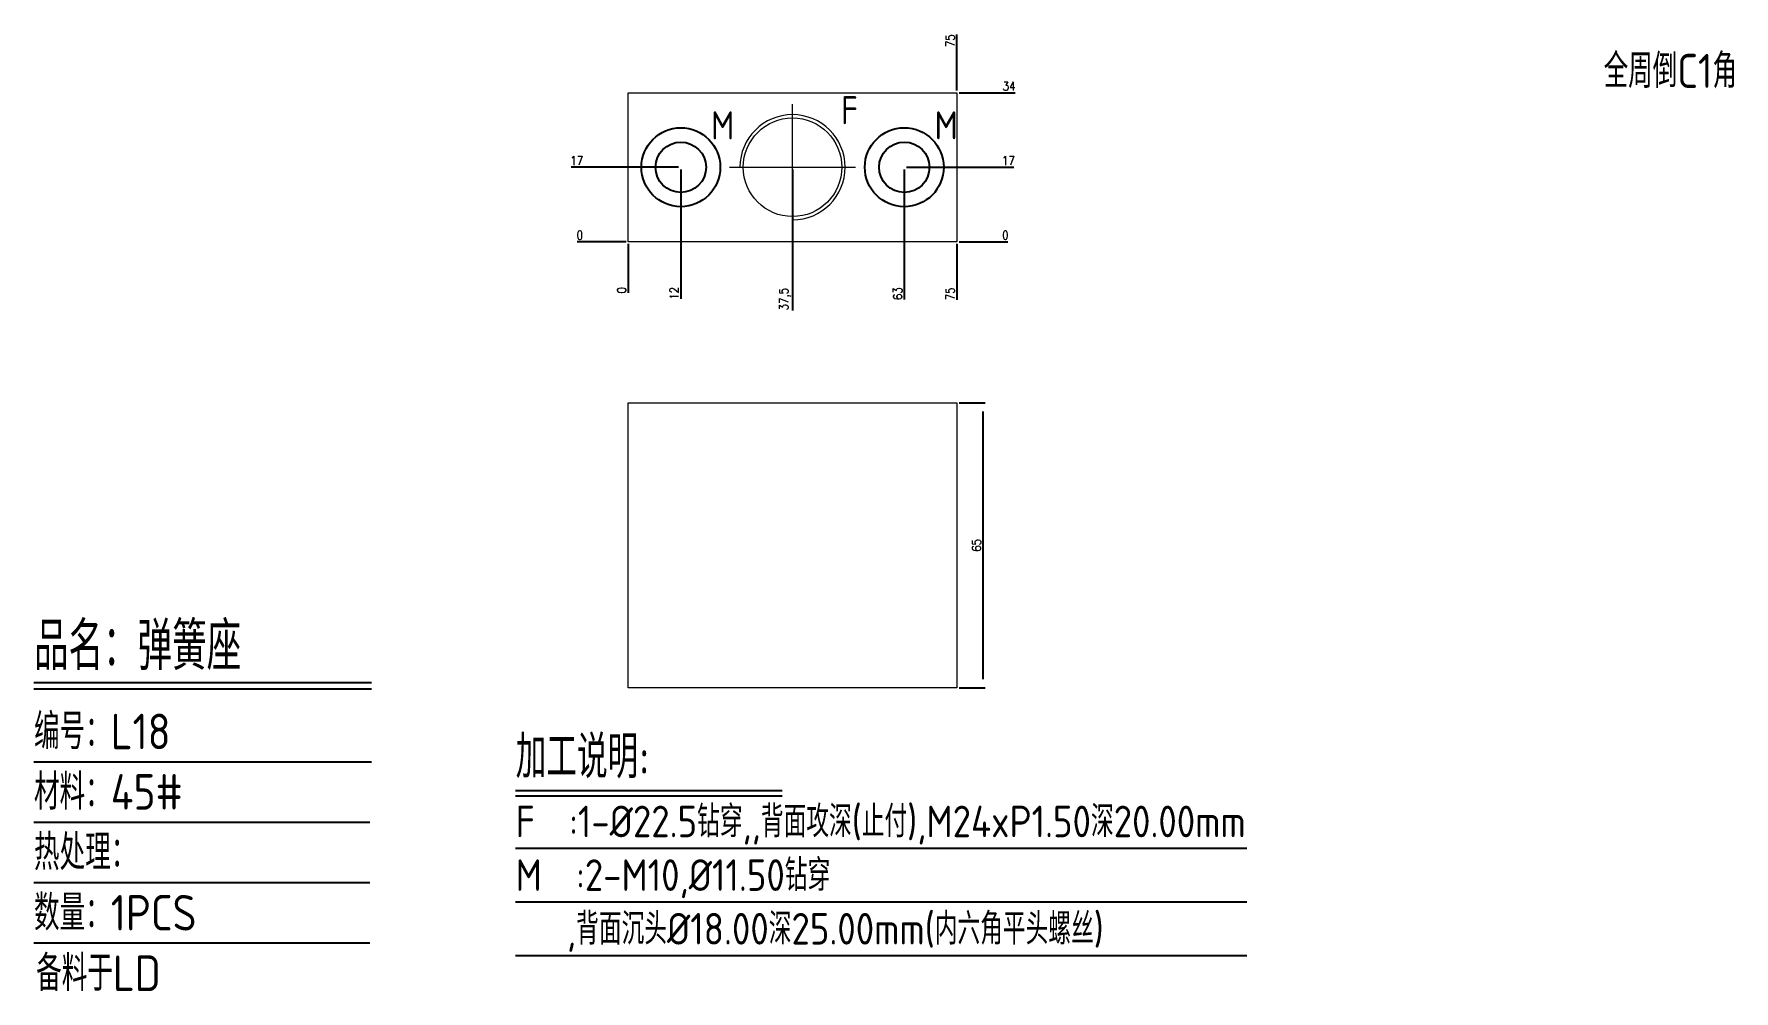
# Model space of a CAD drawing. Header units: millimetres. Extents: x 123385 to 123773, y -13625 to -13407.
import ezdxf
from ezdxf.enums import TextEntityAlignment as Align

# ---------------------------------------------------------------- set-up
doc = ezdxf.new("R2010")
doc.units = ezdxf.units.MM
for name, pattern in [('CENTER', [0]), ('DASHED', [0]), ('HIDDEN', [0])]:
    doc.linetypes.add(name, pattern=pattern)
for name, color, linetype in [('B2', 255, 'Continuous'), ('B2_O', 40, 'Continuous'), ('DIM', 4, 'Continuous'), ('TEXT', 4, 'Continuous')]:
    doc.layers.add(name, color=color, linetype=linetype)
doc.styles.add('gbenor', font='gbenor.shx', dxfattribs={"bigfont": 'gbcbig.shx'})
doc.styles.get("Standard").update_dxf_attribs({"font": 'txt.shx', "width": 0.85, "bigfont": 'ctxt.shx'})
doc.dimstyles.new('T-2-WX', dxfattribs={"dimtxt": 2, "dimasz": 2, "dimexe": 0.5, "dimexo": 0.5, "dimgap": 0.5, "dimtad": 1, "dimtxsty": 'Standard', "dimblk": 'OPEN30', "dimcen": 0, "dimazin": 3, "dimtfac": 1, "dimtmove": 0, "dimatfit": 3, "dimldrblk": 'OPEN30', "dimlwd": -1, "dimlwe": -1})

# ---------------------------------------------------------------- blocks, each defined once
blk = doc.blocks.new('*D7579')
at = {"layer": 'Defpoints', "color": 0}
for p in [(123520.33, -13454.44), (123595.33, -13454.44), (123605.33, -13454.44)]:
    blk.add_point(p, dxfattribs=at)
at = {"layer": 'DIM', "color": 0}
blk.add_line((123595.83, -13454.44), (123606.97, -13454.44), dxfattribs=at)
at = {"layer": 'DIM', "color": 0, "insert": (123606.4, -13452.94), "char_height": 2, "attachment_point": 5}
blk.add_mtext('0', dxfattribs=at)
blk = doc.blocks.new('_Open30')
blk = doc.blocks.new('*D7580')
at = {"layer": 'Defpoints', "color": 0}
for p in [(123583.33, -13437.44), (123605.33, -13437.44), (123520.33, -13454.44)]:
    blk.add_point(p, dxfattribs=at)
at = {"layer": 'DIM', "color": 0}
blk.add_line((123583.83, -13437.44), (123608.34, -13437.44), dxfattribs=at)
at = {"layer": 'DIM', "color": 0, "insert": (123607.09, -13435.94), "char_height": 2, "attachment_point": 5}
blk.add_mtext('17', dxfattribs=at)
blk = doc.blocks.new('*D7581')
at = {"layer": 'Defpoints', "color": 0}
for p in [(123595.33, -13420.44), (123605.33, -13420.44), (123520.33, -13454.44)]:
    blk.add_point(p, dxfattribs=at)
at = {"layer": 'DIM', "color": 0}
blk.add_line((123595.83, -13420.44), (123608.67, -13420.44), dxfattribs=at)
at = {"layer": 'DIM', "color": 0, "insert": (123607.25, -13418.94), "char_height": 2, "attachment_point": 5}
blk.add_mtext('34', dxfattribs=at)
blk = doc.blocks.new('*D7582')
at = {"layer": 'Defpoints', "color": 0}
for p in [(123510.33, -13454.44), (123520.33, -13454.44), (123520.33, -13454.44)]:
    blk.add_point(p, dxfattribs=at)
at = {"layer": 'DIM', "color": 0}
blk.add_line((123519.83, -13454.44), (123508.7, -13454.44), dxfattribs=at)
at = {"layer": 'DIM', "color": 0, "insert": (123509.27, -13452.94), "char_height": 2, "attachment_point": 5}
blk.add_mtext('0', dxfattribs=at)
blk = doc.blocks.new('*D7583')
at = {"layer": 'Defpoints', "color": 0}
for p in [(123510.33, -13437.44), (123532.33, -13437.44), (123520.33, -13454.44)]:
    blk.add_point(p, dxfattribs=at)
at = {"layer": 'DIM', "color": 0}
blk.add_line((123531.83, -13437.44), (123507.32, -13437.44), dxfattribs=at)
at = {"layer": 'DIM', "color": 0, "insert": (123508.58, -13435.94), "char_height": 2, "attachment_point": 5}
blk.add_mtext('17', dxfattribs=at)
blk = doc.blocks.new('*D7584')
at = {"layer": 'Defpoints', "color": 0}
for p in [(123520.33, -13454.44), (123595.33, -13454.44), (123595.33, -13464.44)]:
    blk.add_point(p, dxfattribs=at)
at = {"layer": 'DIM', "color": 0}
blk.add_line((123595.33, -13454.94), (123595.33, -13467.69), dxfattribs=at)
at = {"layer": 'DIM', "color": 0, "insert": (123593.83, -13466.31), "char_height": 2, "attachment_point": 5, "rotation": 90}
blk.add_mtext('75', dxfattribs=at)
blk = doc.blocks.new('*D7585')
at = {"layer": 'Defpoints', "color": 0}
for p in [(123583.33, -13437.44), (123520.33, -13454.44), (123583.33, -13464.44)]:
    blk.add_point(p, dxfattribs=at)
at = {"layer": 'DIM', "color": 0}
blk.add_line((123583.33, -13437.94), (123583.33, -13467.61), dxfattribs=at)
at = {"layer": 'DIM', "color": 0, "insert": (123581.83, -13466.27), "char_height": 2, "attachment_point": 5, "rotation": 90}
blk.add_mtext('63', dxfattribs=at)
blk = doc.blocks.new('*D7586')
at = {"layer": 'Defpoints', "color": 0}
for p in [(123557.83, -13437.44), (123520.33, -13454.44), (123557.83, -13464.44)]:
    blk.add_point(p, dxfattribs=at)
at = {"layer": 'DIM', "color": 0}
blk.add_line((123557.83, -13437.94), (123557.83, -13470.12), dxfattribs=at)
at = {"layer": 'DIM', "color": 0, "insert": (123556.14, -13467.53), "char_height": 2, "attachment_point": 5, "rotation": 90}
blk.add_mtext('37,5', dxfattribs=at)
blk = doc.blocks.new('*D7587')
at = {"layer": 'Defpoints', "color": 0}
for p in [(123532.33, -13437.44), (123520.33, -13454.44), (123532.33, -13464.44)]:
    blk.add_point(p, dxfattribs=at)
at = {"layer": 'DIM', "color": 0}
blk.add_line((123532.33, -13437.94), (123532.33, -13467.45), dxfattribs=at)
at = {"layer": 'DIM', "color": 0, "insert": (123530.83, -13466.19), "char_height": 2, "attachment_point": 5, "rotation": 90}
blk.add_mtext('12', dxfattribs=at)
blk = doc.blocks.new('*D7588')
at = {"layer": 'Defpoints', "color": 0}
for p in [(123520.33, -13454.44), (123520.33, -13454.44), (123520.33, -13464.44)]:
    blk.add_point(p, dxfattribs=at)
at = {"layer": 'DIM', "color": 0}
blk.add_line((123520.33, -13454.94), (123520.33, -13466.07), dxfattribs=at)
at = {"layer": 'DIM', "color": 0, "insert": (123518.83, -13465.5), "char_height": 2, "attachment_point": 5, "rotation": 90}
blk.add_mtext('0', dxfattribs=at)
blk = doc.blocks.new('*D7589')
at = {"layer": 'Defpoints', "color": 0}
for p in [(123595.33, -13410.44), (123595.33, -13420.44), (123520.33, -13454.44)]:
    blk.add_point(p, dxfattribs=at)
at = {"layer": 'DIM', "color": 0}
blk.add_line((123595.33, -13419.94), (123595.33, -13407.19), dxfattribs=at)
at = {"layer": 'DIM', "color": 0, "insert": (123593.83, -13408.56), "char_height": 2, "attachment_point": 5, "rotation": 90}
blk.add_mtext('75', dxfattribs=at)
blk = doc.blocks.new('*D7590')
at = {"layer": 'Defpoints', "color": 0}
for p in [(123595.33, -13491.19), (123601.33, -13491.19), (123595.33, -13556.19)]:
    blk.add_point(p, dxfattribs=at)
at = {"layer": 'DIM', "color": 0}
for p, q in [((123595.83, -13491.19), (123601.83, -13491.19)), ((123601.33, -13554.19), (123601.33, -13493.19)), ((123595.83, -13556.19), (123601.83, -13556.19))]:
    blk.add_line(p, q, dxfattribs=at)
at = {"layer": 'DIM', "color": 0, "insert": (123599.83, -13523.69), "char_height": 2, "attachment_point": 5, "rotation": 90}
blk.add_mtext('65', dxfattribs=at)

msp = doc.modelspace()

# ---------------------------------------------------------------- linework, layer by layer
at = {"layer": 'B2', "color": 4, "linetype": 'CENTER', "lineweight": 15}
for p, q in [((123557.833, -13451.838), (123557.833, -13423.038)), ((123543.433, -13437.438), (123572.233, -13437.438))]:
    msp.add_line(p, q, dxfattribs=at)
at = {"layer": 'B2', "linetype": 'Continuous', "lineweight": 15}
for points in [[(123520.333, -13454.438), (123520.333, -13420.438), (123595.333, -13420.438), (123595.333, -13454.438)], [(123520.333, -13491.189), (123595.333, -13491.189), (123595.333, -13556.189), (123520.333, -13556.189)]]:
    msp.add_lwpolyline(points, close=True, dxfattribs=at)
at = {"layer": 'B2', "color": 4, "linetype": 'DASHED', "lineweight": 15}
msp.add_circle((123557.833, -13437.438), 11.25, dxfattribs=at)
msp.add_arc((123557.833, -13437.438), 12, 270, 180, dxfattribs=at)
at = {"layer": 'B2_O', "linetype": 'HIDDEN', "ltscale": 3}
for centre in [(123532.333, -13437.438), (123583.333, -13437.438)]:
    msp.add_circle(centre, 9, dxfattribs=at)
at = {"layer": 'B2_O', "linetype": 'Continuous', "ltscale": 3}
for centre in [(123532.333, -13437.438), (123583.333, -13437.438)]:
    msp.add_circle(centre, 5.75, dxfattribs=at)
at = {"layer": 'DIM', "color": 4, "linetype": 'Continuous', "lineweight": 25}
for p, q in [((123384.717, -13554.989), (123461.721, -13554.989)), ((123384.717, -13556.408), (123461.721, -13556.408)), ((123384.717, -13573.033), (123461.721, -13573.033)), ((123384.717, -13586.819), (123461.387, -13586.819)), ((123384.717, -13600.605), (123461.387, -13600.605)), ((123384.717, -13614.391), (123461.387, -13614.391))]:
    msp.add_line(p, q, dxfattribs=at)
at = {"layer": 'TEXT', "color": 3}
for p, q in [((123494.639, -13579.576), (123555.465, -13579.576)), ((123494.639, -13580.836), (123555.465, -13580.836)), ((123494.639, -13592.788), (123661.508, -13592.788)), ((123494.639, -13605.028), (123661.508, -13605.028)), ((123494.639, -13617.268), (123661.508, -13617.268))]:
    msp.add_line(p, q, dxfattribs=at)

# ---------------------------------------------------------------- texts
at = {"layer": 'DIM', "color": 3, "linetype": 'Continuous', "lineweight": 25, "style": 'gbenor'}
for s, height, p in [('品名：弹簧座', 10.9479, (123384.717, -13552.151)), ('编号：L18', 8.1095, (123384.717, -13570.194)), ('材料：45#', 8.1095, (123384.717, -13583.981)), ('热处理：', 8.1095, (123384.717, -13597.767)), ('数量：1PCS', 8.1095, (123384.717, -13611.553)), ('备料于LD', 8.1095, (123385.211, -13625.339))]:
    msp.add_text(s, height=height, dxfattribs=at).set_placement(p)
at = {"layer": 'TEXT', "color": 4, "lineweight": 18, "style": 'gbenor'}
msp.add_text('全周倒C1角', height=7.7718, dxfattribs=at).set_placement((123742.941, -13419.352))
at = {"layer": 'TEXT', "color": 4, "style": 'gbenor'}
for s, p in [('F', (123570.834, -13424.436)), ('M', (123541.893, -13427.878)), ('M', (123592.893, -13427.878))]:
    msp.add_text(s, height=6.4, dxfattribs=at).set_placement(p, align=Align.MIDDLE_CENTER)
for s, height, p in [('加工说明: ', 9.72, (123494.639, -13576.804)), ('F  :1-%%c22.5钻穿,,背面攻深(止付),M24xP1.50深20.00mm', 7.2, (123494.639, -13590.268)), ('M  :2-M10,%%c11.50钻穿', 7.2, (123494.639, -13602.508)), ('   ,背面沉头%%C18.00深25.00mm(内六角平头螺丝)', 7.2, (123494.639, -13614.748))]:
    msp.add_text(s, height=height, dxfattribs=at).set_placement(p)

# ---------------------------------------------------------------- dimensions: what is measured, and where the dimension line sits
at = {"layer": 'DIM', "color": 4}
for feature_location, offset, dtype, origin, picture, middle in [((123595.333, -13420.438), (0, 10), 1, (123520.333, -13454.438), '*D7589', (123593.833, -13408.561)), ((123595.333, -13420.438), (10, 0), 0, (123520.333, -13454.438), '*D7581', (123607.25, -13418.938)), ((123532.333, -13437.438), (-22, 0), 0, (123520.333, -13454.438), '*D7583', (123508.578, -13435.938)), ((123583.333, -13437.438), (22, 0), 0, (123520.333, -13454.438), '*D7580', (123607.088, -13435.938)), ((123583.333, -13437.438), (0, -27), 1, (123520.333, -13454.438), '*D7585', (123581.833, -13466.273)), ((123557.833, -13437.438), (0, -27), 1, (123520.333, -13454.438), '*D7586', (123556.142, -13467.528)), ((123532.333, -13437.438), (0, -27), 1, (123520.333, -13454.438), '*D7587', (123530.833, -13466.192)), ((123520.332848255, -13454.43759697), (-10, 0), 0, (123520.332848255, -13454.43759697), '*D7582', (123509.266181588, -13452.93759697)), ((123520.332848255, -13454.43759697), (0, -10), 1, (123520.332848255, -13454.43759697), '*D7588', (123518.832848255, -13465.504263636)), ((123595.332848255, -13454.43759697), (10, 0), 0, (123520.332848255, -13454.43759697), '*D7579', (123606.399514922, -13452.93759697)), ((123595.333, -13454.438), (0, -10), 1, (123520.333, -13454.438), '*D7584', (123593.833, -13466.314))]:
    dim = msp.add_ordinate_dim(feature_location=feature_location, offset=offset, dtype=dtype, origin=origin, dimstyle='T-2-WX', dxfattribs=at)
    dim.commit()
    dim.dimension.update_dxf_attribs({"geometry": picture, "text_midpoint": middle})
dim = msp.add_linear_dim(base=(123601.333, -13491.189), p1=(123595.333, -13556.189), p2=(123595.333, -13491.189), angle=90, dimstyle='T-2-WX', dxfattribs=at)
dim.commit()
dim.dimension.update_dxf_attribs({"geometry": '*D7590', "text_midpoint": (123599.833, -13523.689)})

doc.saveas('drawing.dxf')
